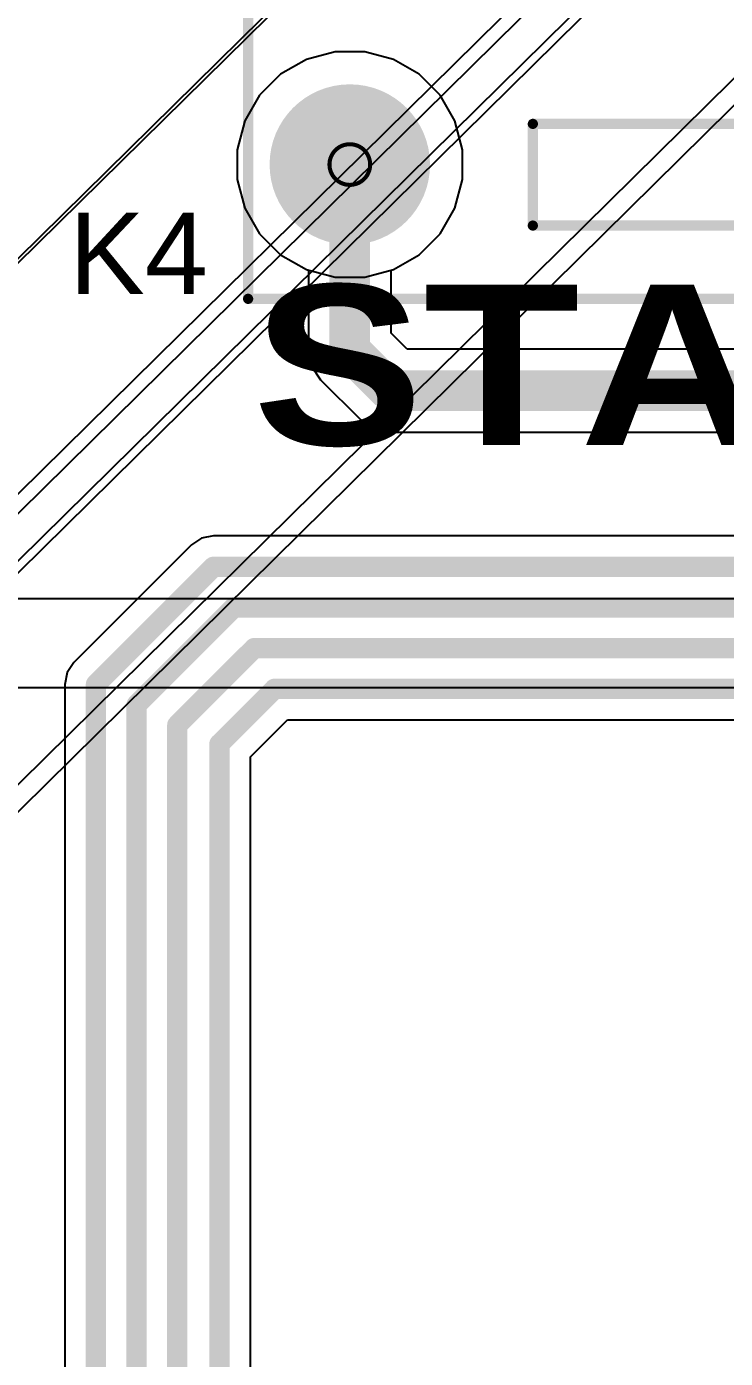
# Model space of a CAD drawing. Header units: inches. Extents: x -5 to 5328, y -4 to 5281.
# Drawn here: x 44.53 to 53.26, y 63.4 to 80.04 of the extents above; entities that cross this region are included whole.
import ezdxf

# ---------------------------------------------------------------- set-up
doc = ezdxf.new("R2010")
doc.units = ezdxf.units.IN
for name, color, linetype in [('Bottom Layer', 5, 'Continuous'), ('Bottom Solder', 6, 'Continuous'), ('Drill Drawing', 1, 'Continuous'), ('Layer 1', 16, 'Continuous'), ('Layer 2', 76, 'Continuous'), ('Multi-Layer', 9, 'Continuous'), ('Pad Holes', 156, 'Continuous'), ('Top Layer', 1, 'Continuous'), ('Top Overlay', 2, 'Continuous'), ('Top Solder', 216, 'Continuous')]:
    doc.layers.add(name, color=color, linetype=linetype)
doc.styles.add('Arial', font='', dxfattribs={"height": 0.2})
doc.styles.add('Arial Black_Bold', font='', dxfattribs={"height": 0.2})
doc.styles.get('Arial').set_extended_font_data('Arial')
doc.styles.get('Arial Black_Bold').set_extended_font_data('Arial Black', bold=True)

# ---------------------------------------------------------------- blocks, each defined once
blk = doc.blocks.new('28_UFQFPN__4_4__7')
at = {"layer": 'Top Solder'}
for p in [(-1.739, 1.711), (-1.589, -1.289), (-1.289, -1.589), (-1.289, 2.211), (1.561, -1.589), (1.711, 2.211), (2.211, -1.289), (2.211, 1.711)]:
    blk.add_line(p, (5314.123, 5237.764), dxfattribs=at)
blk = doc.blocks.new('G6RN_1_DC24_121')
at = {"layer": 'Bottom Layer'}
h = blk.add_hatch(color=5, dxfattribs=at)
edge = h.paths.add_edge_path()
edge.add_arc((3.81, 12.7), 0.9, 0, 360)
at = {"layer": 'Bottom Solder'}
h = blk.add_hatch(color=6, dxfattribs=at)
edge = h.paths.add_edge_path()
edge.add_arc((3.81, 12.7), 1.002, 0, 360)
at = {"layer": 'Layer 1'}
h = blk.add_hatch(color=16, dxfattribs=at)
edge = h.paths.add_edge_path()
edge.add_arc((3.81, 12.7), 0.9, 0, 360)
at = {"layer": 'Layer 2'}
h = blk.add_hatch(color=76, dxfattribs=at)
edge = h.paths.add_edge_path()
edge.add_arc((3.81, 12.7), 0.9, 0, 360)
at = {"layer": 'Multi-Layer'}
h = blk.add_hatch(color=9, dxfattribs=at)
edge = h.paths.add_edge_path()
edge.add_arc((3.81, 12.7), 0.9, 0, 360)
at = {"layer": 'Pad Holes'}
h = blk.add_hatch(color=7, dxfattribs=at)
edge = h.paths.add_edge_path()
edge.add_arc((3.81, 12.7), 0.6, 0, 360)
at = {"layer": 'Top Layer'}
h = blk.add_hatch(color=1, dxfattribs=at)
edge = h.paths.add_edge_path()
edge.add_arc((3.81, 12.7), 0.9, 0, 360)
at = {"layer": 'Top Solder'}
h = blk.add_hatch(color=216, dxfattribs=at)
edge = h.paths.add_edge_path()
edge.add_arc((3.81, 12.7), 1.002, 0, 360)
at = {"layer": 'Top Overlay'}
for points in [[(5.08, 14.377, 0.127, 0.127, 0), (-5.08, 14.377, 0.127, 0.127, 0)], [(5.08, -14.123, 0.127, 0.127, 0), (5.08, 14.377, 0.127, 0.127, 0)], [(1.524, 13.462, 0.127, 0.127, 0), (-1.524, 13.462, 0.127, 0.127, 0)], [(1.524, 13.462, 0.127, 0.127, 0), (1.524, 12.192, 0.127, 0.127, 0)], [(1.524, 12.192, 0.127, 0.127, 0), (-1.524, 12.192, 0.127, 0.127, 0)]]:
    blk.add_lwpolyline(points, format="xyseb", dxfattribs=at)
for points in [[(5.048, 14.377, 0.0635, 0.0635, 1), (5.112, 14.377, 0.0635, 0.0635, 1)], [(5.048, 14.377, 0.0635, 0.0635, 1), (5.112, 14.377, 0.0635, 0.0635, 1)], [(1.492, 13.462, 0.0635, 0.0635, 1), (1.556, 13.462, 0.0635, 0.0635, 1)], [(1.492, 13.462, 0.0635, 0.0635, 1), (1.556, 13.462, 0.0635, 0.0635, 1)], [(1.492, 12.192, 0.0635, 0.0635, 1), (1.556, 12.192, 0.0635, 0.0635, 1)], [(1.492, 12.192, 0.0635, 0.0635, 1), (1.556, 12.192, 0.0635, 0.0635, 1)]]:
    blk.add_lwpolyline(points, format="xyseb", close=True, dxfattribs=at)

msp = doc.modelspace()

# ---------------------------------------------------------------- linework, layer by layer
at = {"layer": 'Bottom Layer'}
for p, q in [((48.383, 79.722), (48.025, 79.626)), ((48.754, 79.722), (48.383, 79.722)), ((49.112, 79.626), (48.754, 79.722)), ((48.025, 79.626), (47.704, 79.441)), ((49.433, 79.441), (49.112, 79.626)), ((47.704, 79.441), (47.441, 79.179)), ((49.695, 79.179), (49.433, 79.441)), ((47.441, 79.179), (47.256, 78.858)), ((49.88, 78.858), (49.695, 79.179)), ((47.256, 78.858), (47.16, 78.499)), ((49.976, 78.499), (49.88, 78.858)), ((47.16, 78.499), (47.16, 78.129)), ((49.976, 78.129), (49.976, 78.499)), ((47.16, 78.129), (47.256, 77.771)), ((49.88, 77.771), (49.976, 78.129)), ((47.256, 77.771), (47.441, 77.45)), ((49.695, 77.45), (49.88, 77.771)), ((47.441, 77.45), (47.704, 77.187)), ((49.433, 77.187), (49.695, 77.45)), ((47.704, 77.187), (48.025, 77.002)), ((49.112, 77.002), (49.433, 77.187)), ((48.025, 77.002), (48.383, 76.906)), ((48.383, 76.906), (48.754, 76.906)), ((48.754, 76.906), (49.112, 77.002))]:
    msp.add_line(p, q, dxfattribs=at)
at = {"layer": 'Drill Drawing'}
for points in [[(48.822, 78.314, 0.0508, 0.0508, 1), (48.314, 78.314, 0.0508, 0.0508, 1)], [(48.301, 78.314, 0.0254, 0.0254, 1), (48.327, 78.314, 0.0254, 0.0254, 1)], [(48.809, 78.314, 0.0254, 0.0254, 1), (48.835, 78.314, 0.0254, 0.0254, 1)]]:
    msp.add_lwpolyline(points, format="xyseb", close=True, dxfattribs=at)
at = {"layer": 'Layer 1'}
for p, q in [((48.383, 79.722), (48.025, 79.626)), ((48.754, 79.722), (48.383, 79.722)), ((49.112, 79.626), (48.754, 79.722)), ((48.025, 79.626), (47.704, 79.441)), ((49.433, 79.441), (49.112, 79.626)), ((47.704, 79.441), (47.441, 79.179)), ((49.695, 79.179), (49.433, 79.441)), ((47.441, 79.179), (47.256, 78.858)), ((49.88, 78.858), (49.695, 79.179)), ((47.256, 78.858), (47.16, 78.499)), ((49.976, 78.499), (49.88, 78.858)), ((47.16, 78.499), (47.16, 78.129)), ((49.976, 78.129), (49.976, 78.499)), ((47.16, 78.129), (47.256, 77.771)), ((49.88, 77.771), (49.976, 78.129)), ((47.256, 77.771), (47.441, 77.45)), ((49.695, 77.45), (49.88, 77.771)), ((47.441, 77.45), (47.704, 77.187)), ((49.433, 77.187), (49.695, 77.45)), ((47.704, 77.187), (48.025, 77.002)), ((49.112, 77.002), (49.433, 77.187)), ((48.025, 77.002), (48.383, 76.906)), ((48.383, 76.906), (48.754, 76.906)), ((48.754, 76.906), (49.112, 77.002))]:
    msp.add_line(p, q, dxfattribs=at)
at = {"layer": 'Layer 2'}
for p, q in [((48.383, 79.722), (48.025, 79.626)), ((48.754, 79.722), (48.383, 79.722)), ((49.112, 79.626), (48.754, 79.722)), ((48.025, 79.626), (47.704, 79.441)), ((49.433, 79.441), (49.112, 79.626)), ((47.704, 79.441), (47.441, 79.179)), ((49.695, 79.179), (49.433, 79.441)), ((47.441, 79.179), (47.256, 78.858)), ((49.88, 78.858), (49.695, 79.179)), ((47.256, 78.858), (47.16, 78.499)), ((49.976, 78.499), (49.88, 78.858)), ((47.16, 78.499), (47.16, 78.129)), ((49.976, 78.129), (49.976, 78.499)), ((47.16, 78.129), (47.256, 77.771)), ((49.88, 77.771), (49.976, 78.129)), ((47.256, 77.771), (47.441, 77.45)), ((49.695, 77.45), (49.88, 77.771)), ((47.441, 77.45), (47.704, 77.187)), ((49.433, 77.187), (49.695, 77.45)), ((47.704, 77.187), (48.025, 77.002)), ((49.112, 77.002), (49.433, 77.187)), ((48.025, 77.002), (48.383, 76.906)), ((48.383, 76.906), (48.754, 76.906)), ((48.754, 76.906), (49.112, 77.002)), ((59.207, 72.889), (7.928, 72.889)), ((9.101, 71.784), (59.157, 71.784))]:
    msp.add_line(p, q, dxfattribs=at)
at = {"layer": 'Top Layer'}
for p, q in [((48.383, 79.722), (48.025, 79.626)), ((48.754, 79.722), (48.383, 79.722)), ((49.112, 79.626), (48.754, 79.722)), ((48.025, 79.626), (47.704, 79.441)), ((49.433, 79.441), (49.112, 79.626)), ((47.704, 79.441), (47.441, 79.179)), ((49.695, 79.179), (49.433, 79.441)), ((47.441, 79.179), (47.256, 78.858)), ((49.88, 78.858), (49.695, 79.179)), ((47.256, 78.858), (47.16, 78.499)), ((49.976, 78.499), (49.88, 78.858)), ((47.16, 78.499), (47.16, 78.129)), ((49.976, 78.129), (49.976, 78.499)), ((47.16, 78.129), (47.256, 77.771)), ((49.88, 77.771), (49.976, 78.129)), ((47.256, 77.771), (47.441, 77.45)), ((49.695, 77.45), (49.88, 77.771)), ((47.441, 77.45), (47.704, 77.187)), ((49.433, 77.187), (49.695, 77.45)), ((47.704, 77.187), (48.025, 77.002)), ((49.112, 77.002), (49.433, 77.187)), ((48.025, 77.002), (48.05, 76.995)), ((48.05, 76.995), (48.05, 75.993)), ((49.086, 76.995), (49.112, 77.002)), ((49.086, 76.207), (49.086, 76.995)), ((49.285, 76.008), (49.086, 76.207)), ((48.05, 75.993), (48.09, 75.794)), ((54.833, 76.008), (49.285, 76.008)), ((48.09, 75.794), (48.202, 75.626)), ((48.202, 75.626), (48.704, 75.124)), ((48.704, 75.124), (48.872, 75.012)), ((48.872, 75.012), (49.071, 74.972)), ((49.071, 74.972), (49.071, 74.972)), ((49.071, 74.972), (54.833, 74.972)), ((46.591, 73.565), (45.123, 72.096)), ((46.717, 73.649), (46.591, 73.565)), ((46.866, 73.679), (46.717, 73.649)), ((54.92, 73.679), (46.866, 73.679)), ((45.123, 72.096), (45.038, 71.97)), ((45.038, 71.97), (45.009, 71.822)), ((45.009, 71.822), (45.009, 51.706)), ((47.329, 70.918), (47.789, 71.378)), ((47.789, 71.378), (90.982, 71.378)), ((47.329, 50.933), (47.329, 70.918))]:
    msp.add_line(p, q, dxfattribs=at)
for points in [[(48.568, 75.993, 0.508, 0.508, 0), (48.568, 78.822, 0.508, 0.508, 0)], [(48.568, 75.993, 0.508, 0.508, 0), (49.071, 75.49, 0.508, 0.508, 0)], [(49.071, 75.49, 0.508, 0.508, 0), (55.325, 75.49, 0.508, 0.508, 0)], [(45.397, 71.822, 0.254, 0.254, 0), (46.866, 73.29, 0.254, 0.254, 0)], [(46.866, 73.29, 0.254, 0.254, 0), (55.08, 73.29, 0.254, 0.254, 0)], [(45.905, 71.568, 0.254, 0.254, 0), (47.12, 72.782, 0.254, 0.254, 0)], [(47.12, 72.782, 0.254, 0.254, 0), (59.854, 72.782, 0.254, 0.254, 0)], [(46.413, 71.314, 0.254, 0.254, 0), (47.374, 72.274, 0.254, 0.254, 0)], [(47.374, 72.274, 0.254, 0.254, 0), (86.197, 72.274, 0.254, 0.254, 0)], [(45.397, 51.545, 0.254, 0.254, 0), (45.397, 71.822, 0.254, 0.254, 0)], [(46.941, 71.079, 0.254, 0.254, 0), (47.628, 71.766, 0.254, 0.254, 0)], [(47.628, 71.766, 0.254, 0.254, 0), (90.982, 71.766, 0.254, 0.254, 0)], [(45.905, 51.334, 0.254, 0.254, 0), (45.905, 71.568, 0.254, 0.254, 0)], [(46.413, 51.124, 0.254, 0.254, 0), (46.413, 71.314, 0.254, 0.254, 0)], [(46.941, 50.933, 0.254, 0.254, 0), (46.941, 71.079, 0.254, 0.254, 0)]]:
    msp.add_lwpolyline(points, format="xyseb", dxfattribs=at)
for points in [[(48.441, 78.822, 0.254, 0.254, 1), (48.695, 78.822, 0.254, 0.254, 1)], [(48.441, 75.993, 0.254, 0.254, 1), (48.695, 75.993, 0.254, 0.254, 1)], [(48.441, 75.993, 0.254, 0.254, 1), (48.695, 75.993, 0.254, 0.254, 1)], [(48.944, 75.49, 0.254, 0.254, 1), (49.198, 75.49, 0.254, 0.254, 1)], [(48.944, 75.49, 0.254, 0.254, 1), (49.198, 75.49, 0.254, 0.254, 1)], [(46.802, 73.29, 0.127, 0.127, 1), (46.929, 73.29, 0.127, 0.127, 1)], [(46.802, 73.29, 0.127, 0.127, 1), (46.929, 73.29, 0.127, 0.127, 1)], [(47.056, 72.782, 0.127, 0.127, 1), (47.183, 72.782, 0.127, 0.127, 1)], [(47.056, 72.782, 0.127, 0.127, 1), (47.183, 72.782, 0.127, 0.127, 1)], [(47.31, 72.274, 0.127, 0.127, 1), (47.437, 72.274, 0.127, 0.127, 1)], [(47.31, 72.274, 0.127, 0.127, 1), (47.437, 72.274, 0.127, 0.127, 1)], [(45.334, 71.822, 0.127, 0.127, 1), (45.461, 71.822, 0.127, 0.127, 1)], [(45.334, 71.822, 0.127, 0.127, 1), (45.461, 71.822, 0.127, 0.127, 1)], [(47.564, 71.766, 0.127, 0.127, 1), (47.691, 71.766, 0.127, 0.127, 1)], [(47.564, 71.766, 0.127, 0.127, 1), (47.691, 71.766, 0.127, 0.127, 1)], [(45.842, 71.568, 0.127, 0.127, 1), (45.969, 71.568, 0.127, 0.127, 1)], [(45.842, 71.568, 0.127, 0.127, 1), (45.969, 71.568, 0.127, 0.127, 1)], [(46.35, 71.314, 0.127, 0.127, 1), (46.477, 71.314, 0.127, 0.127, 1)], [(46.35, 71.314, 0.127, 0.127, 1), (46.477, 71.314, 0.127, 0.127, 1)], [(46.877, 71.079, 0.127, 0.127, 1), (47.004, 71.079, 0.127, 0.127, 1)], [(46.877, 71.079, 0.127, 0.127, 1), (47.004, 71.079, 0.127, 0.127, 1)]]:
    msp.add_lwpolyline(points, format="xyseb", close=True, dxfattribs=at)

# ---------------------------------------------------------------- block references
msp.add_blockref('28_UFQFPN__4_4__7', (13.412, 43.115))
at = {"rotation": 180}
msp.add_blockref('G6RN_1_DC24_121', (52.378, 91.014), dxfattribs=at)

# ---------------------------------------------------------------- texts
at = {"layer": 'Top Overlay', "style": 'Arial'}
msp.add_text('K4', height=1.016, dxfattribs=at).set_placement((45.059, 76.699))
at = {"layer": 'Top Overlay', "style": 'Arial Black_Bold'}
msp.add_text('STATUS', height=2, rotation=360, dxfattribs=at).set_placement((47.354, 74.812))

doc.saveas('drawing.dxf')
